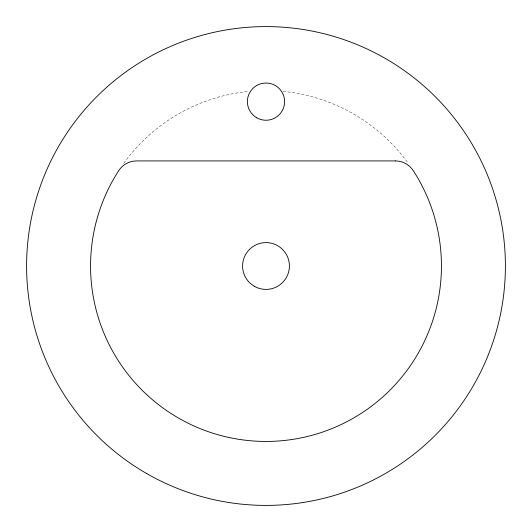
<?xml version="1.0" encoding="UTF-8"?>
<svg xmlns="http://www.w3.org/2000/svg" width="532" height="532" viewBox="0 0 532 532"><rect width="100%" height="100%" fill="white"/><g stroke="black" fill="none" stroke-linecap="round" stroke-linejoin="round"><path stroke-width="0.4" stroke-dasharray="2.66 2" d="M123.77 163.284A175.44 175.44 0 0 1 248.949 91.384M283.051 91.384A175.44 175.44 0 0 1 408.23 163.284"/><path stroke-width="0.8" d="M395.555 160.93L136.445 160.93A21.26 21.26 0 0 0 118.736 170.639A175.44 175.44 0 0 0 150.962 398.455A175.44 175.44 0 0 0 381.045 398.455A175.44 175.44 0 0 0 413.264 170.639A21.253 21.253 0 0 0 395.555 160.93M256.697 117.758A18.613 18.613 0 0 0 284.613 101.639A18.613 18.613 0 0 0 256.697 85.519A18.613 18.613 0 0 0 256.697 117.758M254.296 286.269A23.408 23.408 0 0 0 289.408 266A23.408 23.408 0 0 0 254.296 245.731A23.408 23.408 0 0 0 254.296 286.269M146.3 473.327A239.4 239.4 0 0 0 505.4 266A239.4 239.4 0 0 0 146.3 58.673A239.4 239.4 0 0 0 146.3 473.327"/></g></svg>
